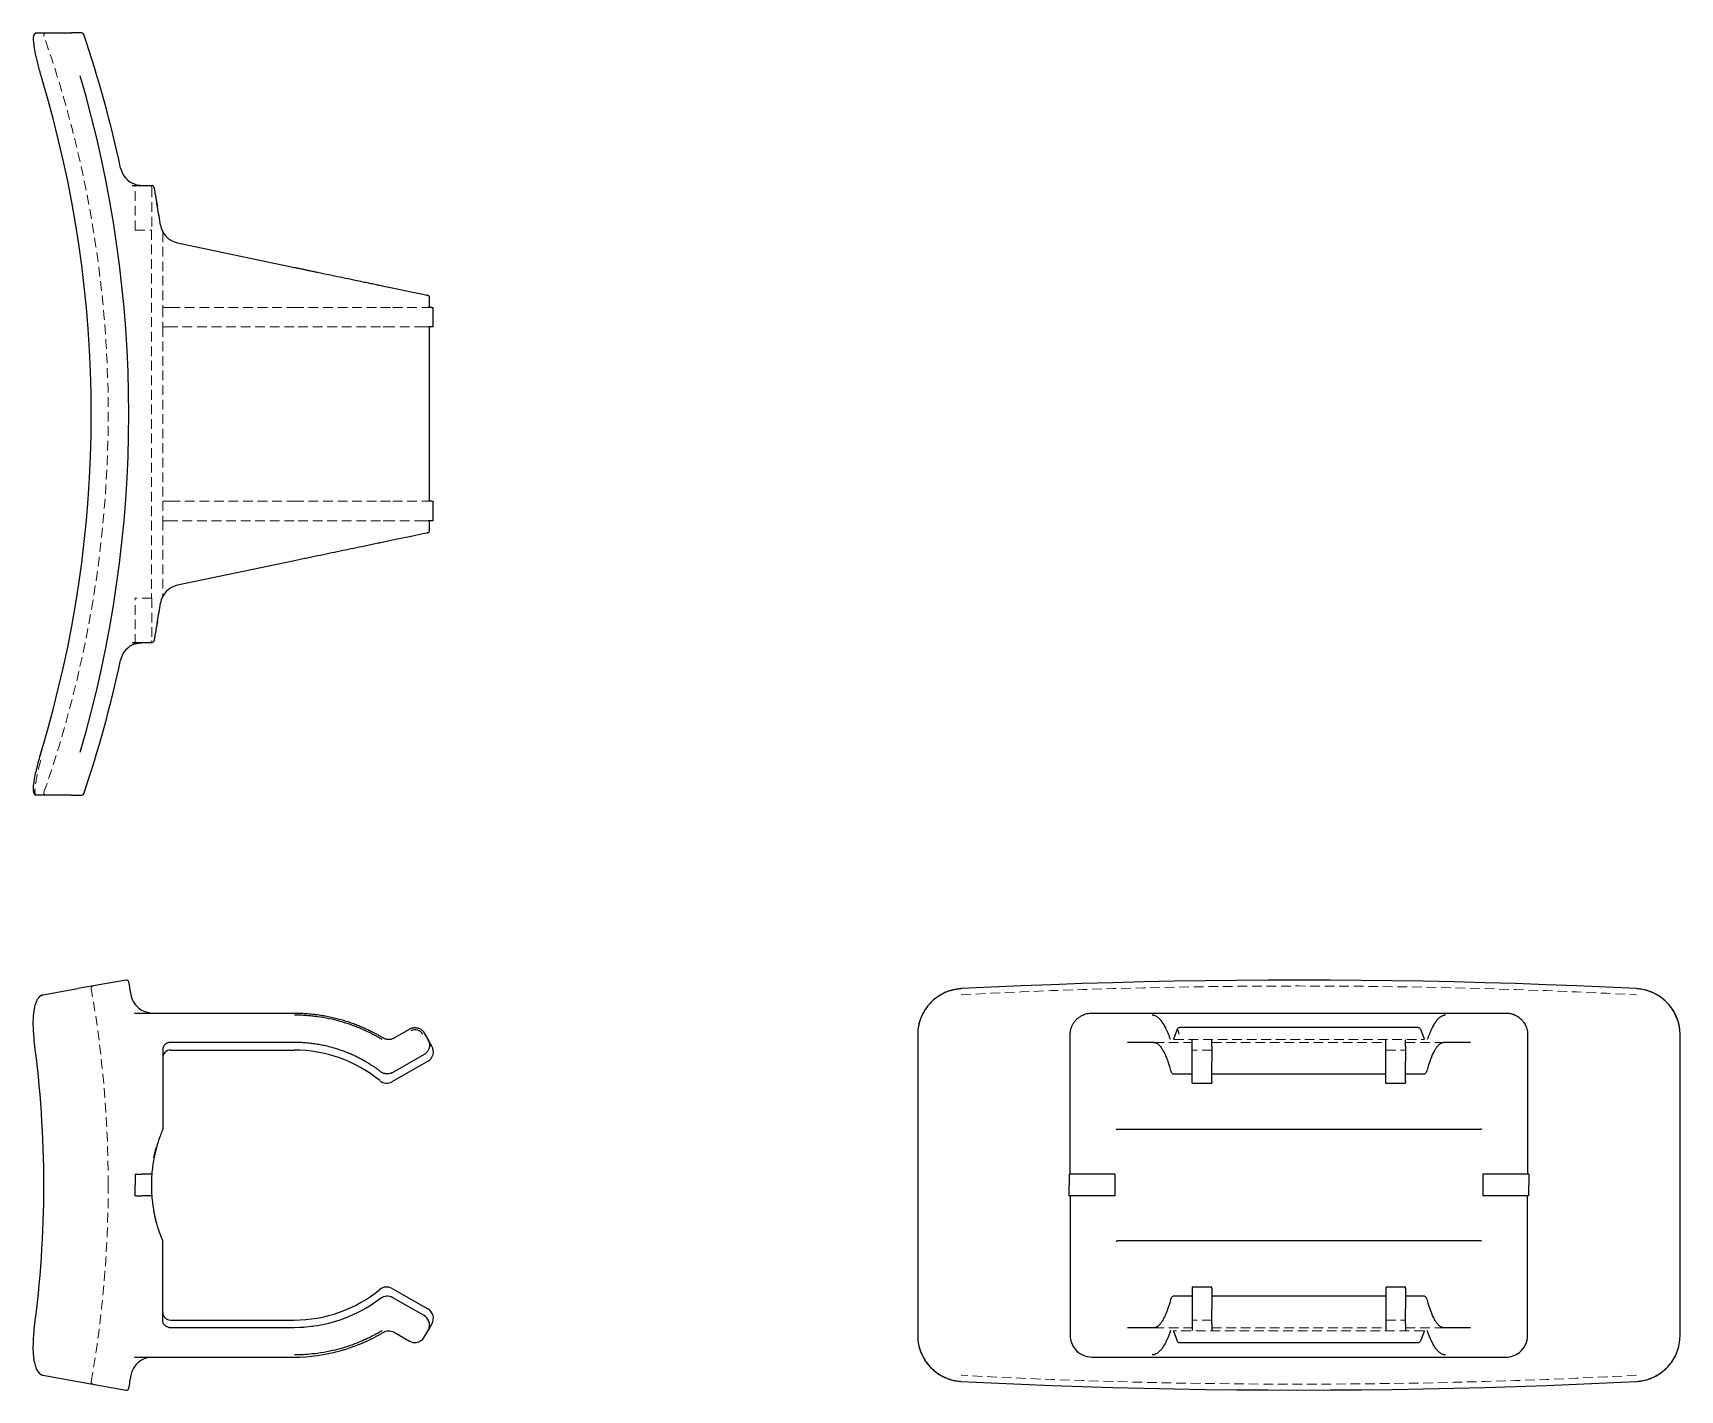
# Model space of a CAD drawing. Header units: millimetres. Extents: x 57 to 273, y 30 to 208.
import ezdxf

# ---------------------------------------------------------------- set-up
doc = ezdxf.new("R2010")
doc.units = ezdxf.units.MM
doc.linetypes.add('HIDDEN', pattern=[1.905, 1.27, -0.635])

msp = doc.modelspace()

# ---------------------------------------------------------------- linework, layer by layer
at = {"color": 7, "linetype": 'Continuous', "lineweight": 25}
for p, q in [((57.61, 207.93), (62.22, 207.93)), ((63.57, 207.93), (62.22, 207.93)), ((70.18, 187.96), (72.74, 187.96)), ((76.12, 180.42), (91.44, 177.21)), ((102.94, 174.81), (104.67, 174.45)), ((104.67, 174.45), (106.7, 174.02)), ((106.7, 174.02), (108.25, 173.7)), ((108.25, 173.7), (108.75, 173.59)), ((109.13, 171.98), (109.13, 173.29)), ((109.43, 171.98), (108.94, 171.98)), ((109.43, 171.98), (109.62, 171.98)), ((109.62, 169.41), (109.62, 171.98)), ((109.43, 169.41), (108.94, 169.41)), ((109.13, 146.59), (109.13, 169.41)), ((109.62, 169.41), (109.43, 169.41)), ((109.43, 146.59), (108.94, 146.59)), ((109.43, 146.59), (109.62, 146.59)), ((109.62, 144.02), (109.62, 146.59)), ((108.75, 142.41), (108.25, 142.3)), ((109.43, 144.02), (108.94, 144.02)), ((109.13, 142.71), (109.13, 144.02)), ((109.62, 144.02), (109.43, 144.02)), ((104.67, 141.55), (102.94, 141.19)), ((106.7, 141.98), (104.67, 141.55)), ((108.25, 142.3), (106.7, 141.98)), ((91.44, 138.79), (76.12, 135.58)), ((73.44, 130.59), (73.46, 130.7)), ((72.74, 128.04), (70.18, 128.04)), ((58.27, 113.86), (58.09, 113.24)), ((62.22, 108.07), (57.61, 108.07)), ((62.22, 108.07), (63.57, 108.07)), ((58.49, 81.92), (63.04, 82.73)), ((69.4, 83.85), (63.04, 82.73)), ((70.46, 79.54), (73.21, 79.54)), ((73.21, 79.54), (73.6, 79.54)), ((73.6, 79.54), (76.06, 79.54)), ((76.06, 79.54), (91.38, 79.54)), ((173.21, 77.99), (173.1, 77.36)), ((195.9, 79.54), (198.28, 79.54)), ((198.28, 79.54), (200.86, 79.54)), ((200.86, 79.54), (204.07, 79.54)), ((204.07, 79.54), (241.93, 79.54)), ((241.93, 79.54), (245.14, 79.54)), ((245.14, 79.54), (247.72, 79.54)), ((247.72, 79.54), (250.1, 79.54)), ((57.33, 75.94), (57.33, 75.94)), ((76.06, 75.69), (75.18, 75.69)), ((91.38, 75.69), (76.06, 75.69)), ((104.47, 76.28), (106.5, 77.44)), ((108.44, 76.91), (108.94, 76.04)), ((109.43, 75.18), (108.94, 76.04)), ((173.07, 76.79), (173.07, 37.21)), ((193.04, 60.51), (193.04, 76.69)), ((200.86, 75.69), (200.53, 75.69)), ((204.07, 75.69), (200.86, 75.69)), ((206.99, 77.29), (206.56, 76.13)), ((238.62, 77.63), (207.37, 77.63)), ((209.02, 75.18), (209.02, 76.04)), ((211.59, 75.18), (211.59, 76.04)), ((234.41, 75.18), (234.41, 76.04)), ((236.98, 75.18), (236.98, 76.04)), ((239.44, 76.13), (239.01, 77.29)), ((245.14, 75.69), (241.93, 75.69)), ((245.47, 75.69), (245.14, 75.69)), ((252.96, 76.69), (252.96, 60.51)), ((272.93, 37.21), (272.93, 76.79)), ((74.18, 74.69), (74.18, 64.3)), ((75.18, 74.69), (91.38, 74.69)), ((108.41, 74.1), (104.3, 71.75)), ((209.02, 73.23), (209.02, 75.18)), ((211.59, 75.18), (211.59, 73.23)), ((234.41, 73.23), (234.41, 75.18)), ((236.98, 75.18), (236.98, 73.23)), ((104.21, 70.55), (108.9, 73.23)), ((206.62, 71.56), (209.02, 71.56)), ((209.02, 70.55), (209.02, 73.23)), ((211.59, 70.55), (211.59, 73.23)), ((211.59, 71.56), (234.41, 71.56)), ((234.41, 70.55), (234.41, 73.23)), ((236.98, 70.55), (236.98, 73.23)), ((236.98, 71.56), (239.38, 71.56)), ((239.8, 72), (239.81, 72.04)), ((209.02, 70.36), (209.02, 70.55)), ((209.02, 70.36), (211.59, 70.36)), ((211.59, 70.55), (211.59, 70.36)), ((234.41, 70.36), (234.41, 70.55)), ((234.41, 70.36), (236.98, 70.36)), ((236.98, 70.55), (236.98, 70.36)), ((246.77, 64.29), (199.23, 64.29)), ((193.04, 58.43), (193.04, 60.51)), ((252.96, 60.51), (252.96, 58.43)), ((72.46, 58.43), (71.43, 58.43)), ((198.89, 58.43), (193.33, 58.43)), ((198.89, 58.43), (198.89, 55.57)), ((252.67, 58.43), (247.11, 58.43)), ((247.11, 58.43), (247.11, 55.57)), ((72.46, 55.57), (71.43, 55.57)), ((193.04, 55.57), (193.04, 53.49)), ((198.89, 55.57), (193.33, 55.57)), ((252.67, 55.57), (247.11, 55.57)), ((252.96, 53.49), (252.96, 55.57)), ((193.04, 53.49), (193.04, 37.31)), ((252.96, 37.31), (252.96, 53.49)), ((74.18, 39.31), (74.18, 49.7)), ((246.77, 49.71), (199.23, 49.71)), ((104.21, 43.45), (108.9, 40.77)), ((211.59, 43.64), (209.02, 43.64)), ((209.02, 43.64), (209.02, 43.45)), ((209.02, 43.45), (209.02, 40.77)), ((211.59, 43.45), (211.59, 43.64)), ((211.59, 43.45), (211.59, 40.77)), ((236.98, 43.64), (234.41, 43.64)), ((234.41, 43.64), (234.41, 43.45)), ((234.41, 43.45), (234.41, 40.77)), ((236.98, 43.45), (236.98, 43.64)), ((236.98, 43.45), (236.98, 40.77)), ((108.41, 39.9), (104.3, 42.25)), ((209.02, 42.44), (206.62, 42.44)), ((234.41, 42.44), (211.59, 42.44)), ((239.38, 42.44), (236.98, 42.44)), ((239.81, 41.96), (239.8, 42)), ((75.18, 39.31), (91.38, 39.31)), ((209.02, 40.77), (209.02, 38.82)), ((211.59, 38.82), (211.59, 40.77)), ((234.41, 40.77), (234.41, 38.82)), ((236.98, 38.82), (236.98, 40.77)), ((57.33, 38.06), (57.33, 38.06)), ((76.06, 38.31), (75.18, 38.31)), ((91.38, 38.31), (76.06, 38.31)), ((104.47, 37.72), (106.5, 36.56)), ((108.44, 37.09), (108.94, 37.96)), ((109.43, 38.82), (108.94, 37.96)), ((200.86, 38.31), (200.53, 38.31)), ((204.07, 38.31), (200.86, 38.31)), ((204.24, 38.36), (204.07, 38.31)), ((206.56, 37.87), (206.99, 36.71)), ((209.02, 38.82), (209.02, 37.96)), ((211.59, 38.82), (211.59, 37.96)), ((234.41, 38.82), (234.41, 37.96)), ((236.98, 38.82), (236.98, 37.96)), ((239.01, 36.71), (239.44, 37.87)), ((241.93, 38.31), (241.77, 38.35)), ((245.14, 38.31), (241.93, 38.31)), ((245.47, 38.31), (245.14, 38.31)), ((207.38, 36.37), (238.63, 36.37)), ((70.46, 34.46), (73.21, 34.46)), ((73.21, 34.46), (73.6, 34.46)), ((73.6, 34.46), (76.06, 34.46)), ((76.06, 34.46), (91.38, 34.46)), ((195.9, 34.46), (198.28, 34.46)), ((198.28, 34.46), (200.86, 34.46)), ((200.86, 34.46), (204.07, 34.46)), ((204.07, 34.46), (241.93, 34.46)), ((241.93, 34.46), (245.14, 34.46)), ((245.14, 34.46), (247.72, 34.46)), ((247.72, 34.46), (250.1, 34.46)), ((58.49, 32.08), (63.04, 31.27)), ((63.04, 31.27), (69.4, 30.15))]:
    msp.add_line(p, q, dxfattribs=at)
at = {"color": 7, "linetype": 'HIDDEN', "lineweight": 18}
for p, q in [((70.56, 182.11), (70.56, 188.1)), ((72.75, 187.67), (72.75, 182.11)), ((73.51, 185.01), (73.46, 185.3)), ((70.56, 182.11), (72.75, 182.11)), ((72.7, 182.11), (72.7, 133.89)), ((74.18, 181.81), (74.18, 171.98)), ((75.18, 171.98), (74.18, 171.98)), ((74.18, 171.98), (74.18, 169.41)), ((75.18, 171.98), (91.38, 171.98)), ((91.38, 171.98), (102.72, 171.98)), ((102.72, 171.98), (104.3, 171.98)), ((104.3, 171.98), (108.41, 171.98)), ((108.41, 171.98), (108.94, 171.98)), ((74.18, 169.41), (74.18, 146.59)), ((74.18, 169.41), (75.18, 169.41)), ((91.38, 169.41), (75.18, 169.41)), ((102.72, 169.41), (91.38, 169.41)), ((104.3, 169.41), (102.72, 169.41)), ((108.41, 169.41), (104.3, 169.41)), ((108.94, 169.41), (108.41, 169.41)), ((75.18, 146.59), (74.18, 146.59)), ((74.18, 146.59), (74.18, 144.02)), ((75.18, 146.59), (91.38, 146.59)), ((91.38, 146.59), (102.72, 146.59)), ((102.72, 146.59), (104.3, 146.59)), ((104.3, 146.59), (108.41, 146.59)), ((108.41, 146.59), (108.94, 146.59)), ((74.18, 144.02), (74.18, 134.19)), ((74.18, 144.02), (75.18, 144.02)), ((91.38, 144.02), (75.18, 144.02)), ((102.72, 144.02), (91.38, 144.02)), ((104.3, 144.02), (102.72, 144.02)), ((108.41, 144.02), (104.3, 144.02)), ((108.94, 144.02), (108.41, 144.02)), ((70.56, 127.9), (70.56, 133.89)), ((72.75, 133.89), (70.56, 133.89)), ((72.75, 133.89), (72.75, 128.33)), ((73.46, 130.7), (73.51, 130.99)), ((178.78, 82.73), (178.72, 82.72)), ((58.49, 81.92), (58.19, 81.76)), ((204.07, 75.69), (209.02, 75.69)), ((206.56, 76.13), (206.57, 76.1)), ((206.57, 76.08), (206.65, 76.09)), ((206.65, 76.09), (239.35, 76.09)), ((211.59, 75.69), (234.41, 75.69)), ((236.98, 75.69), (241.93, 75.69)), ((239.35, 76.09), (239.43, 76.08)), ((239.43, 76.1), (239.44, 76.13)), ((211.59, 74.69), (209.02, 74.69)), ((234.41, 74.69), (236.98, 74.69)), ((70.56, 56.38), (70.56, 55.57)), ((211.59, 39.31), (209.02, 39.31)), ((234.41, 39.31), (236.98, 39.31)), ((109.11, 38.46), (109.11, 38.42)), ((204.07, 38.31), (209.02, 38.31)), ((206.57, 37.9), (206.56, 37.87)), ((206.65, 37.91), (206.57, 37.92)), ((239.35, 37.91), (206.65, 37.91)), ((211.59, 38.31), (234.41, 38.31)), ((236.98, 38.31), (241.93, 38.31)), ((239.43, 37.92), (239.35, 37.91)), ((239.44, 37.87), (239.43, 37.9)), ((57.19, 36.06), (57.18, 35.61)), ((58.19, 32.24), (58.49, 32.08)), ((178.72, 31.28), (178.78, 31.27)), ((267.22, 31.27), (267.28, 31.28))]:
    msp.add_line(p, q, dxfattribs=at)
at = {"color": 7, "linetype": 'Continuous', "lineweight": 25, "flags": 128}
for points in [[(267.22, 82.73), (263.3, 82.92), (259.35, 83.1), (255.38, 83.25), (251.38, 83.39), (247.36, 83.51), (243.33, 83.62), (239.28, 83.7), (235.22, 83.76), (231.15, 83.81), (227.08, 83.84), (223, 83.85), (218.92, 83.84), (214.85, 83.81), (210.78, 83.76), (206.72, 83.7), (202.67, 83.62), (198.64, 83.51), (194.62, 83.39), (190.62, 83.25), (186.65, 83.1), (182.7, 82.92), (178.78, 82.73)], [(178.78, 31.27), (182.7, 31.08), (186.65, 30.9), (190.62, 30.75), (194.62, 30.61), (198.64, 30.49), (202.67, 30.38), (206.72, 30.3), (210.78, 30.24), (214.85, 30.19), (218.92, 30.16), (223, 30.15), (227.08, 30.16), (231.15, 30.19), (235.22, 30.24), (239.28, 30.3), (243.33, 30.38), (247.36, 30.49), (251.38, 30.61), (255.38, 30.75), (259.35, 30.9), (263.3, 31.08), (267.22, 31.27)]]:
    msp.add_lwpolyline(points, dxfattribs=at)
at = {"color": 7, "linetype": 'HIDDEN', "lineweight": 18, "flags": 128}
for points in [[(178.78, 81.92), (182.69, 82.12), (186.64, 82.3), (190.61, 82.47), (194.61, 82.61), (198.62, 82.73), (202.66, 82.84), (206.71, 82.93), (210.77, 82.99), (214.84, 83.04), (218.92, 83.07), (223, 83.08), (227.08, 83.07), (231.16, 83.04), (235.23, 82.99), (239.29, 82.93), (243.34, 82.84), (247.38, 82.73), (251.39, 82.61), (255.39, 82.47), (259.36, 82.3), (263.31, 82.12), (267.22, 81.92)], [(91.38, 75.69), (92.9, 75.63), (93.85, 75.52)], [(103.15, 42.37), (103.29, 42.41), (103.34, 42.42)], [(91.38, 38.31), (92.9, 38.37), (93.85, 38.48)], [(267.22, 32.08), (263.31, 31.88), (259.36, 31.7), (255.39, 31.53), (251.39, 31.39), (247.38, 31.27), (243.34, 31.16), (239.29, 31.07), (235.23, 31.01), (231.16, 30.96), (227.08, 30.93), (223, 30.92), (218.92, 30.93), (214.84, 30.96), (210.77, 31.01), (206.71, 31.07), (202.66, 31.16), (198.62, 31.27), (194.61, 31.39), (190.61, 31.53), (186.64, 31.7), (182.69, 31.88), (178.78, 32.08)]]:
    msp.add_lwpolyline(points, dxfattribs=at)
at = {"color": 7, "linetype": 'HIDDEN', "lineweight": 18}
for centre, radius, start, end in [((58.89, 207.64), 0.285, 90, 199.3014), ((-82.86, 158), 149.9, 340.6986, 19.3014), ((73.89, 181.81), 0.285, 0, 26.4889), ((73.89, 134.19), 0.285, 333.5111, 0), ((58.89, 108.36), 0.285, 160.6986, 270), ((65.1, 82.8), 0.285, 100, 189.8912), ((-82.86, 57), 149.9, 0, 9.8912), ((-82.86, 57), 149.9, 350.1088, 0), ((65.1, 31.2), 0.285, 170.1088, 260)]:
    msp.add_arc(centre, radius, start, end, dxfattribs=at)
at = {"color": 7, "linetype": 'Continuous', "lineweight": 25}
for centre, radius, start, end in [((63.57, 207.64), 0.285, 18.7284, 90), ((-82.86, 158), 154.9, 12.0045, 18.7284), ((-87.28, 158), 152.1, 343.13, 16.87), ((-87.44, 158), 157.17, 343.6271, 16.3729), ((71.44, 190.81), 2.85, 192.0045, 251.9193), ((-82.86, 158), 158.69, 8.9788, 9.8523), ((76.7, 183.21), 2.85, 188.9788, 258.1878), ((76.7, 132.79), 2.85, 101.8122, 171.0212), ((-82.86, 158), 158.69, 350.1477, 351.0212), ((71.44, 125.19), 2.85, 108.0592, 167.9955), ((-82.86, 158), 154.9, 341.2716, 347.9955), ((63.57, 108.36), 0.285, 270, 341.2716), ((69.45, 83.57), 0.285, 9.8943, 100), ((-82.86, 57), 154.9, 9.2629, 9.8943), ((72.83, 82.39), 2.85, 189.2629, 270), ((-82.86, 57), 141.46, 352.3071, 7.6929), ((107.26, 76.2), 1.14, 29.7612, 119.7612), ((75.18, 73.69), 0.999, 90, 180), ((91.38, 57), 17.69, 50.662, 90), ((108.2, 74.47), 1.43, 299.7612, 29.7612), ((103.5, 71.78), 1.43, 230.662, 299.7612), ((91.38, 57), 18.69, 169.3435, 175.622), ((91.38, 57), 18.69, 175.622, 184.378), ((91.38, 57), 18.69, 184.378, 190.6565), ((91.38, 57), 17.69, 270, 309.338), ((103.5, 42.22), 1.43, 60.2388, 129.338), ((75.18, 40.31), 0.999, 180, 270), ((108.2, 39.53), 1.43, 330.2388, 60.2388), ((72.83, 31.61), 2.85, 90, 170.7371), ((69.45, 30.43), 0.285, 260, 350.1057), ((-82.86, 57), 154.9, 350.1057, 350.7371)]:
    msp.add_arc(centre, radius, start, end, dxfattribs=at)
for centre, major_axis, start_param, end_param in [((207.09, 76.2), (0, 1.14), 5.23182, 6.802616), ((242.21, 57), (0, 18.97), 0.409827, 0.652161), ((242.21, 57), (0, 18.97), 2.489432, 2.732213)]:
    msp.add_ellipse(centre, major_axis=major_axis, ratio=0.209133, start_param=start_param, end_param=end_param, dxfattribs=at)
for points, knots in [([(57.55, 207.92), (57.5, 207.91), (57.4, 207.88), (57.3, 207.74), (57.22, 207.46), (57.21, 206.97), (57.29, 206.2), (57.44, 205.34), (57.63, 204.5), (57.81, 203.77), (58.02, 202.98), (58.18, 202.42), (58.27, 202.14)], [0, 0, 0, 0, 0.056311, 0.132817, 0.229291, 0.34532, 0.480615, 0.63477, 0.719, 0.807966, 0.901645, 1, 1, 1, 1]), ([(57.61, 207.93), (57.59, 207.93), (57.55, 207.92), (57.5, 207.91), (57.48, 207.9), (57.48, 207.9)], [0, 0, 0, 0, 0.494389, 0.988779, 1, 1, 1, 1]), ([(73.02, 187.73), (73.02, 187.72), (73.02, 187.72), (73.02, 187.71), (73.02, 187.7), (73.03, 187.67), (73.04, 187.61), (73.06, 187.5), (73.1, 187.3), (73.16, 186.98), (73.23, 186.59), (73.3, 186.21), (73.36, 185.9), (73.4, 185.65), (73.44, 185.4), (73.47, 185.24), (73.49, 185.15)], [0, 0, 0, 0, 0.030967, 0.062041, 0.09331, 0.124858, 0.187, 0.249725, 0.374622, 0.499449, 0.623553, 0.74919, 0.811865, 0.874624, 0.937518, 1, 1, 1, 1]), ([(73.46, 185.3), (73.45, 185.33), (73.43, 185.45), (73.41, 185.56), (73.4, 185.64)], [0, 0, 0, 0, 0.305395, 1, 1, 1, 1]), ([(91.44, 177.21), (91.59, 177.18), (91.87, 177.12), (92.3, 177.03), (92.74, 176.94), (93.17, 176.85), (93.59, 176.76), (94.02, 176.67), (94.81, 176.51), (95.94, 176.27), (97.41, 175.97), (98.85, 175.66), (100.02, 175.42), (100.94, 175.23), (101.62, 175.09), (102.29, 174.95), (102.72, 174.86), (102.94, 174.81)], [0, 0, 0, 0, 0.035813, 0.071594, 0.107357, 0.143113, 0.178877, 0.214661, 0.250478, 0.375604, 0.500723, 0.625687, 0.750603, 0.81303, 0.875358, 0.937658, 1, 1, 1, 1]), ([(109.12, 173.28), (109.12, 173.32), (109.11, 173.38), (109.03, 173.47), (108.91, 173.55), (108.8, 173.58), (108.75, 173.59)], [0, 0, 0, 0, 0.2643086, 0.5206353, 0.7661747, 1, 1, 1, 1]), ([(108.75, 173.59), (108.81, 173.58), (108.9, 173.56), (108.9, 173.56), (108.88, 173.57), (108.82, 173.58), (108.8, 173.58)], [0, 0, 0, 0, 0.433038, 0.650131, 0.867352, 1, 1, 1, 1]), ([(108.75, 142.41), (108.8, 142.42), (108.91, 142.45), (109.03, 142.53), (109.11, 142.62), (109.12, 142.68), (109.12, 142.72)], [0, 0, 0, 0, 0.2338281, 0.4793673, 0.7356922, 1, 1, 1, 1]), ([(108.8, 142.42), (108.82, 142.42), (108.88, 142.43), (108.9, 142.44), (108.9, 142.44), (108.81, 142.42), (108.75, 142.41)], [0, 0, 0, 0, 0.132648, 0.349869, 0.566962, 1, 1, 1, 1]), ([(102.94, 141.19), (102.81, 141.16), (102.57, 141.11), (102.19, 141.03), (101.81, 140.95), (101.43, 140.87), (101.04, 140.79), (100.65, 140.71), (99.92, 140.56), (98.85, 140.34), (97.41, 140.03), (95.94, 139.73), (94.7, 139.47), (93.7, 139.26), (92.95, 139.1), (92.2, 138.94), (91.69, 138.84), (91.44, 138.79)], [0, 0, 0, 0, 0.035619, 0.071219, 0.106814, 0.142417, 0.178042, 0.2137, 0.249405, 0.374257, 0.499284, 0.62434, 0.74953, 0.812161, 0.874737, 0.937327, 1, 1, 1, 1]), ([(73.49, 130.85), (73.48, 130.81), (73.46, 130.72), (73.44, 130.6), (73.42, 130.47), (73.39, 130.31), (73.36, 130.11), (73.3, 129.79), (73.23, 129.42), (73.16, 129.02), (73.1, 128.7), (73.06, 128.5), (73.04, 128.38), (73.03, 128.32), (73.02, 128.28), (73.02, 128.28), (73.02, 128.27)], [0, 0, 0, 0, 0.031103, 0.062291, 0.09364, 0.125227, 0.187676, 0.25046, 0.375489, 0.500218, 0.624464, 0.749731, 0.81238, 0.874927, 0.937748, 1, 1, 1, 1]), ([(73.02, 128.27), (73.01, 128.21), (72.97, 128.15), (72.87, 128.07), (72.8, 128.04), (72.74, 128.04)], [0, 0, 0, 0, 0.5, 0.5, 1, 1, 1, 1]), ([(58.27, 113.86), (58.17, 113.51), (57.96, 112.82), (57.7, 111.81), (57.48, 110.89), (57.35, 110.28), (57.32, 110.03), (57.31, 110)], [0, 0, 0, 0, 0.242998, 0.48602, 0.728893, 0.97181, 1, 1, 1, 1]), ([(57.3, 109.92), (57.28, 109.8), (57.22, 109.43), (57.19, 109), (57.21, 108.61), (57.27, 108.34), (57.37, 108.14), (57.49, 108.1), (57.55, 108.08)], [0, 0, 0, 0, 0.114525, 0.356243, 0.496971, 0.651242, 0.819021, 1, 1, 1, 1]), ([(57.61, 108.07), (57.59, 108.07), (57.54, 108.08), (57.48, 108.1), (57.44, 108.13), (57.42, 108.14), (57.42, 108.14)], [0, 0, 0, 0, 0.327381, 0.654761, 0.982142, 1, 1, 1, 1]), ([(178.72, 82.72), (178.37, 82.68), (177.66, 82.61), (176.71, 82.27), (175.91, 81.84), (175.3, 81.4), (174.84, 80.98), (174.5, 80.61), (174.25, 80.3), (173.87, 79.75), (173.46, 78.95), (173.13, 77.87), (173.09, 77.14), (173.07, 76.79)], [0, 0, 0, 0, 0.1186879, 0.2442681, 0.3362902, 0.4206617, 0.4968948, 0.5410942, 0.5861976, 0.630605, 0.7595395, 0.8825716, 1, 1, 1, 1]), ([(178.74, 82.72), (178.32, 82.67), (177.54, 82.57), (176.53, 82.18), (175.77, 81.74), (175.18, 81.28), (174.6, 80.74), (174.12, 80.13), (173.73, 79.48), (173.45, 78.86), (173.27, 78.35), (173.22, 78.05), (173.21, 77.99)], [0, 0, 0, 0, 0.166557, 0.305995, 0.418282, 0.503487, 0.593644, 0.719714, 0.79634, 0.882064, 0.976946, 1, 1, 1, 1]), ([(178.78, 82.73), (178.77, 82.73), (178.75, 82.74), (178.74, 82.72), (178.74, 82.71)], [0, 0, 0, 0, 0.8296705, 1, 1, 1, 1]), ([(272.93, 76.79), (272.93, 78.09), (271.82, 81.15), (268.9, 82.64), (267.22, 82.73)], [0, 0, 0, 0, 0.2624935, 0.6124849, 0.6124849, 0.6124849, 0.6124849]), ([(272.44, 79.02), (272.36, 79.21), (272.19, 79.63), (271.82, 80.2), (271.35, 80.79), (270.72, 81.38), (269.83, 82), (268.89, 82.41), (268, 82.65), (267.51, 82.69), (267.26, 82.72)], [0, 0, 0, 0, 0.090846, 0.200775, 0.296549, 0.42372, 0.583277, 0.775332, 0.88363, 1, 1, 1, 1]), ([(58.44, 81.91), (58.34, 81.87), (58.16, 81.81), (57.91, 81.57), (57.71, 81.27), (57.58, 80.97), (57.5, 80.74), (57.43, 80.5), (57.35, 80.17), (57.27, 79.7), (57.21, 79.12), (57.17, 78.45), (57.18, 77.72), (57.22, 76.86), (57.29, 76.26), (57.33, 75.94)], [0, 0, 0, 0, 0.095891, 0.177213, 0.271908, 0.334318, 0.367638, 0.410259, 0.466219, 0.53919, 0.629091, 0.707602, 0.79562, 0.89311, 1, 1, 1, 1]), ([(91.38, 79.54), (91.54, 79.54), (91.84, 79.54), (92.3, 79.52), (92.74, 79.5), (93.18, 79.47), (93.61, 79.43), (94.04, 79.38), (94.46, 79.33), (94.87, 79.27), (95.27, 79.2), (95.67, 79.13), (96.05, 79.05), (96.43, 78.97), (96.8, 78.88), (97.17, 78.79), (97.52, 78.69), (97.87, 78.59), (98.21, 78.48), (98.55, 78.37), (98.87, 78.26), (99.19, 78.15), (99.49, 78.03), (99.8, 77.91), (100.09, 77.79), (100.37, 77.67), (100.65, 77.55), (100.92, 77.42), (101.19, 77.3), (101.44, 77.17), (101.69, 77.05), (101.93, 76.92), (102.16, 76.8), (102.39, 76.67), (102.61, 76.55), (102.82, 76.42), (102.96, 76.34), (103.03, 76.3)], [0, 0, 0, 0, 0.0377094, 0.0748812, 0.1115154, 0.1476119, 0.1831708, 0.2181921, 0.2526757, 0.2866218, 0.3200303, 0.3529012, 0.3852345, 0.4170303, 0.4482885, 0.4790092, 0.5091923, 0.5388379, 0.5679461, 0.5965167, 0.6245498, 0.6520455, 0.6790038, 0.7054246, 0.731308, 0.756654, 0.7814627, 0.805734, 0.829468, 0.8526647, 0.8753241, 0.8974463, 0.9190313, 0.9400791, 0.9605898, 0.9805634, 1, 1, 1, 1]), ([(102.94, 76.06), (102.81, 76.13), (102.57, 76.28), (102.19, 76.49), (101.81, 76.69), (101.43, 76.89), (101.04, 77.08), (100.65, 77.26), (99.92, 77.58), (98.85, 78), (97.41, 78.46), (95.94, 78.81), (94.7, 79.02), (93.7, 79.14), (92.95, 79.21), (92.2, 79.25), (91.69, 79.25), (91.44, 79.25)], [0, 0, 0, 0, 0.035619, 0.071219, 0.106814, 0.142417, 0.178042, 0.2137, 0.249405, 0.374257, 0.499284, 0.62434, 0.74953, 0.812161, 0.874737, 0.937327, 1, 1, 1, 1]), ([(193.04, 76.69), (193.04, 76.74), (193.05, 76.85), (193.06, 77.01), (193.08, 77.17), (193.12, 77.34), (193.16, 77.5), (193.21, 77.66), (193.28, 77.82), (193.35, 77.98), (193.44, 78.14), (193.53, 78.29), (193.64, 78.43), (193.75, 78.57), (193.87, 78.7), (193.99, 78.82), (194.13, 78.93), (194.29, 79.05), (194.48, 79.17), (194.7, 79.28), (194.96, 79.39), (195.24, 79.47), (195.56, 79.53), (195.78, 79.54), (195.9, 79.54)], [0, 0, 0, 0, 0.035801, 0.072009, 0.108626, 0.145656, 0.183104, 0.220971, 0.259262, 0.297979, 0.337126, 0.376705, 0.41672, 0.457172, 0.498066, 0.532343, 0.571993, 0.617017, 0.667414, 0.723186, 0.784331, 0.850848, 0.922739, 1, 1, 1, 1]), ([(206.19, 76.06), (206.16, 76.13), (206.11, 76.28), (206.03, 76.49), (205.95, 76.69), (205.87, 76.89), (205.79, 77.08), (205.71, 77.26), (205.56, 77.58), (205.34, 78), (205.03, 78.46), (204.73, 78.81), (204.47, 79.02), (204.26, 79.14), (204.1, 79.21), (203.94, 79.25), (203.84, 79.25), (203.79, 79.25)], [0, 0, 0, 0, 0.035619, 0.071219, 0.106814, 0.142417, 0.178042, 0.2137, 0.249405, 0.374257, 0.499284, 0.62434, 0.74953, 0.812161, 0.874737, 0.937327, 1, 1, 1, 1]), ([(242.21, 79.25), (242.18, 79.25), (242.12, 79.25), (242.03, 79.24), (241.94, 79.22), (241.85, 79.19), (241.76, 79.15), (241.67, 79.1), (241.51, 79.01), (241.27, 78.81), (240.97, 78.46), (240.66, 78), (240.42, 77.54), (240.23, 77.13), (240.09, 76.79), (239.95, 76.44), (239.86, 76.18), (239.81, 76.06)], [0, 0, 0, 0, 0.035813, 0.071594, 0.107357, 0.143113, 0.178877, 0.214661, 0.250478, 0.375604, 0.500723, 0.625687, 0.750603, 0.81303, 0.875358, 0.937658, 1, 1, 1, 1]), ([(250.1, 79.54), (250.16, 79.54), (250.28, 79.54), (250.45, 79.52), (250.61, 79.5), (250.77, 79.46), (250.91, 79.42), (251.05, 79.38), (251.18, 79.33), (251.3, 79.28), (251.42, 79.22), (251.52, 79.16), (251.62, 79.1), (251.71, 79.04), (251.8, 78.98), (251.87, 78.93), (251.94, 78.87), (252, 78.81), (252.06, 78.76), (252.1, 78.73), (252.2, 78.63), (252.35, 78.45), (252.54, 78.18), (252.7, 77.89), (252.82, 77.59), (252.9, 77.29), (252.95, 76.99), (252.95, 76.79), (252.96, 76.69)], [0, 0, 0, 0, 0.039629, 0.077862, 0.114697, 0.150136, 0.184178, 0.216823, 0.248071, 0.277922, 0.306377, 0.333435, 0.359096, 0.38336, 0.406228, 0.427699, 0.447774, 0.466453, 0.483736, 0.499623, 0.502101, 0.57849, 0.653095, 0.725934, 0.797023, 0.866384, 0.934035, 1, 1, 1, 1]), ([(272.9, 77.36), (272.87, 77.59), (272.8, 78.02), (272.65, 78.58), (272.5, 78.9), (272.44, 79.02)], [0, 0, 0, 0, 0.401154, 0.761, 1, 1, 1, 1]), ([(75.18, 75.69), (75.15, 75.69), (75.1, 75.69), (75.02, 75.68), (74.94, 75.66), (74.87, 75.64), (74.77, 75.6), (74.63, 75.53), (74.53, 75.46), (74.43, 75.35), (74.35, 75.26), (74.27, 75.12), (74.22, 75), (74.2, 74.9), (74.18, 74.79), (74.18, 74.72), (74.18, 74.69)], [0, 0, 0, 0, 0.045085, 0.092529, 0.142392, 0.194725, 0.249574, 0.353465, 0.506036, 0.522104, 0.668901, 0.769466, 0.839607, 0.900316, 0.953048, 1, 1, 1, 1]), ([(102.72, 71.85), (102.61, 71.94), (102.38, 72.11), (102.02, 72.37), (101.64, 72.62), (101.23, 72.88), (100.8, 73.14), (100.35, 73.4), (99.87, 73.65), (99.37, 73.9), (98.84, 74.14), (98.29, 74.37), (97.71, 74.59), (97.11, 74.79), (96.48, 74.98), (95.82, 75.16), (95.14, 75.31), (94.43, 75.44), (93.7, 75.55), (92.95, 75.63), (92.17, 75.68), (91.65, 75.68), (91.38, 75.69)], [0, 0, 0, 0, 0.034457, 0.070548, 0.108274, 0.147635, 0.188631, 0.231264, 0.275533, 0.321438, 0.36898, 0.418158, 0.468974, 0.521427, 0.575517, 0.631244, 0.688609, 0.747612, 0.808252, 0.87053, 0.934446, 1, 1, 1, 1]), ([(103.03, 76.3), (103.06, 76.28), (103.13, 76.24), (103.25, 76.19), (103.4, 76.14), (103.56, 76.1), (103.76, 76.09), (103.97, 76.1), (104.17, 76.15), (104.34, 76.21), (104.43, 76.26), (104.47, 76.28)], [0, 0, 0, 0, 0.074726, 0.162086, 0.262084, 0.374718, 0.499987, 0.657385, 0.793193, 0.9074, 1, 1, 1, 1]), ([(106.5, 77.44), (106.53, 77.46), (106.61, 77.5), (106.72, 77.55), (106.84, 77.58), (106.96, 77.61), (107.09, 77.63), (107.21, 77.63), (107.34, 77.63), (107.46, 77.61), (107.61, 77.57), (107.79, 77.51), (107.98, 77.41), (108.16, 77.27), (108.32, 77.11), (108.4, 76.98), (108.44, 76.91)], [0, 0, 0, 0, 0.055571, 0.111171, 0.166802, 0.222464, 0.278158, 0.333884, 0.389644, 0.445437, 0.501266, 0.598681, 0.697227, 0.796939, 0.897852, 1, 1, 1, 1]), ([(108.94, 76.04), (108.96, 76.01), (108.99, 75.94), (109.04, 75.84), (109.07, 75.73), (109.1, 75.62), (109.12, 75.51), (109.13, 75.4), (109.13, 75.29), (109.12, 75.18), (109.1, 75.07), (109.07, 74.93), (109.01, 74.76), (108.91, 74.57), (108.78, 74.39), (108.61, 74.23), (108.48, 74.14), (108.41, 74.1)], [0, 0, 0, 0, 0.050769, 0.101326, 0.151678, 0.201832, 0.251798, 0.301583, 0.351195, 0.400642, 0.449932, 0.499074, 0.590723, 0.686598, 0.786745, 0.891201, 1, 1, 1, 1]), ([(204.01, 75.69), (204.06, 75.69), (204.14, 75.69), (204.25, 75.66), (204.34, 75.62), (204.41, 75.58), (204.5, 75.52), (204.63, 75.41), (204.78, 75.25), (204.93, 75.06), (205.07, 74.86), (205.2, 74.64), (205.35, 74.36), (205.48, 74.07), (205.6, 73.81), (205.66, 73.64), (205.7, 73.54), (205.71, 73.52)], [0, 0, 0, 0, 0.0854888, 0.1538433, 0.2050638, 0.239142, 0.2989417, 0.3833661, 0.4738751, 0.5634185, 0.6346874, 0.7029537, 0.796568, 0.8845157, 0.931109, 0.9910184, 1, 1, 1, 1]), ([(207.37, 77.63), (207.33, 77.62), (207.26, 77.61), (207.15, 77.54), (207.05, 77.44), (207.01, 77.34), (206.99, 77.29)], [0, 0, 0, 0, 0.255767, 0.510035, 0.758953, 1, 1, 1, 1]), ([(239.01, 77.29), (238.99, 77.34), (238.95, 77.44), (238.85, 77.54), (238.74, 77.61), (238.67, 77.62), (238.63, 77.63)], [0, 0, 0, 0, 0.241045, 0.489964, 0.744232, 1, 1, 1, 1]), ([(240.61, 74.27), (240.62, 74.28), (240.67, 74.41), (240.78, 74.61), (240.92, 74.84), (241.03, 75.01), (241.13, 75.15), (241.24, 75.28), (241.34, 75.38), (241.42, 75.45), (241.48, 75.5), (241.55, 75.56), (241.66, 75.62), (241.81, 75.69), (241.93, 75.69), (241.99, 75.69)], [0, 0, 0, 0, 0.008431, 0.118398, 0.226898, 0.29421, 0.355976, 0.437116, 0.523616, 0.569562, 0.605909, 0.656301, 0.738805, 0.853379, 1, 1, 1, 1]), ([(205.71, 73.52), (205.75, 73.41), (205.85, 73.15), (206.02, 72.65), (206.14, 72.23), (206.2, 72)], [0, 0, 0, 0, 0.242039, 0.585447, 1, 1, 1, 1]), ([(104.3, 71.75), (104.27, 71.73), (104.19, 71.69), (104.06, 71.64), (103.9, 71.59), (103.71, 71.56), (103.49, 71.56), (103.26, 71.59), (103.05, 71.66), (102.87, 71.75), (102.77, 71.82), (102.72, 71.85)], [0, 0, 0, 0, 0.065876, 0.148852, 0.248921, 0.366076, 0.500305, 0.649903, 0.783055, 0.899754, 1, 1, 1, 1]), ([(206.2, 72), (206.22, 71.93), (206.26, 71.81), (206.36, 71.67), (206.47, 71.58), (206.57, 71.57), (206.62, 71.56)], [0, 0, 0, 0, 0.286561, 0.550919, 0.789676, 1, 1, 1, 1]), ([(239.38, 71.56), (239.43, 71.57), (239.53, 71.58), (239.64, 71.67), (239.74, 71.81), (239.78, 71.93), (239.8, 72)], [0, 0, 0, 0, 0.210322, 0.449077, 0.713436, 1, 1, 1, 1]), ([(73.87, 63.51), (73.84, 63.44), (73.79, 63.31), (73.72, 63.09), (73.64, 62.87), (73.57, 62.65), (73.5, 62.42), (73.43, 62.19), (73.36, 61.96), (73.3, 61.72), (73.24, 61.47), (73.18, 61.23), (73.12, 60.97), (73.07, 60.72), (73.03, 60.54), (73.02, 60.46)], [0, 0, 0, 0, 0.09125, 0.179932, 0.266085, 0.349751, 0.430975, 0.509809, 0.586305, 0.660525, 0.732534, 0.802404, 0.870212, 0.936047, 1, 1, 1, 1]), ([(74.18, 64.29), (74.15, 64.23), (74.11, 64.13), (74.05, 63.98), (73.99, 63.84), (73.94, 63.71), (73.9, 63.6), (73.88, 63.54), (73.87, 63.51)], [0, 0, 0, 0, 0.181994, 0.348971, 0.501481, 0.676863, 0.842388, 1, 1, 1, 1]), ([(74.15, 64.35), (74.15, 64.34), (74.16, 64.34), (74.17, 64.33), (74.17, 64.32), (74.18, 64.31), (74.18, 64.3), (74.18, 64.3)], [0, 0, 0, 0, 0.281728, 0.499997, 0.501993, 0.750863, 1, 1, 1, 1]), ([(199.06, 64.35), (199.07, 64.34), (199.09, 64.34), (199.11, 64.33), (199.13, 64.32), (199.16, 64.31), (199.18, 64.3), (199.19, 64.3)], [0, 0, 0, 0, 0.281728, 0.499997, 0.501993, 0.750863, 1, 1, 1, 1]), ([(246.94, 64.35), (246.92, 64.34), (246.89, 64.33), (246.85, 64.31), (246.82, 64.3), (246.81, 64.3)], [0, 0, 0, 0, 0.403802, 0.737981, 1, 1, 1, 1]), ([(73.02, 60.51), (73.08, 60.83), (73.19, 61.38), (73.31, 61.81), (73.36, 61.99)], [0, 0, 0, 0, 0.591054, 1, 1, 1, 1]), ([(72.75, 58.43), (72.75, 58.43), (72.72, 58.43), (72.61, 58.43), (72.54, 58.43), (72.46, 58.43)], [0, 0, 0, 0, 0.5, 0.5, 1, 1, 1, 1]), ([(193.33, 58.43), (193.25, 58.43), (193.18, 58.43), (193.07, 58.43), (193.04, 58.43), (193.04, 58.43)], [0, 0, 0, 0, 0.5, 0.5, 1, 1, 1, 1]), ([(252.96, 58.43), (252.96, 58.43), (252.93, 58.43), (252.82, 58.43), (252.75, 58.43), (252.67, 58.43)], [0, 0, 0, 0, 0.5, 0.5, 1, 1, 1, 1]), ([(72.75, 55.57), (72.75, 55.57), (72.72, 55.57), (72.61, 55.57), (72.54, 55.57), (72.46, 55.57)], [0, 0, 0, 0, 0.5, 0.5, 1, 1, 1, 1]), ([(193.33, 55.57), (193.25, 55.57), (193.18, 55.57), (193.07, 55.57), (193.04, 55.57), (193.04, 55.57)], [0, 0, 0, 0, 0.5, 0.5, 1, 1, 1, 1]), ([(252.96, 55.57), (252.96, 55.57), (252.93, 55.57), (252.82, 55.57), (252.75, 55.57), (252.67, 55.57)], [0, 0, 0, 0, 0.5, 0.5, 1, 1, 1, 1]), ([(73.02, 53.49), (73.08, 53.17), (73.19, 52.62), (73.31, 52.19), (73.36, 52.01)], [0, 0, 0, 0, 0.591085, 1, 1, 1, 1]), ([(74.15, 49.65), (74.15, 49.66), (74.17, 49.67), (74.18, 49.69), (74.18, 49.7), (74.18, 49.7)], [0, 0, 0, 0, 0.403819, 0.737998, 1, 1, 1, 1]), ([(199.06, 49.65), (199.08, 49.66), (199.11, 49.67), (199.15, 49.69), (199.18, 49.7), (199.19, 49.7)], [0, 0, 0, 0, 0.403819, 0.737998, 1, 1, 1, 1]), ([(246.94, 49.65), (246.93, 49.66), (246.91, 49.66), (246.89, 49.67), (246.87, 49.68), (246.84, 49.69), (246.82, 49.7), (246.81, 49.7)], [0, 0, 0, 0, 0.281751, 0.499997, 0.501998, 0.750786, 1, 1, 1, 1]), ([(206.2, 42), (206.13, 41.74), (205.99, 41.28), (205.83, 40.8), (205.75, 40.59), (205.73, 40.53)], [0, 0, 0, 0, 0.496235, 0.864348, 1, 1, 1, 1]), ([(206.62, 42.44), (206.57, 42.43), (206.47, 42.42), (206.36, 42.33), (206.26, 42.19), (206.22, 42.07), (206.2, 42)], [0, 0, 0, 0, 0.210324, 0.449081, 0.713439, 1, 1, 1, 1]), ([(239.8, 42), (239.78, 42.07), (239.74, 42.19), (239.64, 42.33), (239.53, 42.42), (239.43, 42.43), (239.38, 42.44)], [0, 0, 0, 0, 0.286564, 0.550923, 0.789678, 1, 1, 1, 1]), ([(75.18, 38.31), (75.02, 38.31), (74.72, 38.39), (74.45, 38.6), (74.29, 38.83), (74.2, 39.04), (74.18, 39.22), (74.18, 39.31)], [0, 0, 0, 0, 0.0491534, 0.0983067, 0.1228834, 0.1474601, 0.1720368, 0.1720368, 0.1720368, 0.1720368]), ([(108.94, 37.96), (109.15, 38.33), (109.21, 39.15), (108.69, 39.74), (108.41, 39.9)], [-1.051365, -1.051365, -1.051365, -1.051365, -0.153767, 0.519431, 0.519431, 0.519431, 0.519431]), ([(205.73, 40.53), (205.71, 40.48), (205.65, 40.31), (205.54, 40.05), (205.4, 39.74), (205.25, 39.45), (205.11, 39.21), (205, 39.04), (204.9, 38.9), (204.8, 38.77), (204.71, 38.67), (204.62, 38.58), (204.56, 38.53), (204.5, 38.48), (204.44, 38.44), (204.36, 38.39), (204.26, 38.34), (204.19, 38.33), (204.15, 38.32)], [0, 0, 0, 0, 0.035717, 0.110104, 0.192536, 0.280315, 0.371048, 0.431955, 0.4792, 0.538645, 0.610947, 0.65473, 0.692064, 0.724776, 0.764435, 0.82354, 0.902062, 1, 1, 1, 1]), ([(241.85, 38.32), (241.82, 38.32), (241.75, 38.34), (241.67, 38.38), (241.59, 38.42), (241.5, 38.48), (241.4, 38.56), (241.3, 38.66), (241.19, 38.78), (241.08, 38.92), (240.99, 39.05), (240.89, 39.2), (240.77, 39.41), (240.67, 39.6), (240.62, 39.72), (240.61, 39.72)], [0, 0, 0, 0, 0.114898, 0.198357, 0.27397, 0.336986, 0.413549, 0.495496, 0.577468, 0.659166, 0.730335, 0.7859, 0.876523, 0.995066, 1, 1, 1, 1]), ([(57.33, 38.06), (57.3, 37.83), (57.25, 37.38), (57.19, 36.65), (57.19, 36.19), (57.18, 35.93)], [0, 0, 0, 0, 0.320935, 0.619052, 1, 1, 1, 1]), ([(102.94, 37.94), (102.8, 37.86), (102.48, 37.67), (101.9, 37.35), (101.15, 36.97), (100.08, 36.48), (98.81, 35.98), (97.42, 35.55), (95.99, 35.2), (94.56, 34.95), (93.25, 34.81), (92.24, 34.75), (91.67, 34.75), (91.44, 34.75)], [0, 0, 0, 0, 0.0385654, 0.0929698, 0.1632377, 0.2494014, 0.3842184, 0.4992856, 0.6127866, 0.749536, 0.8589497, 0.9424417, 1, 1, 1, 1]), ([(106.5, 36.56), (106.77, 36.4), (107.55, 36.25), (108.23, 36.72), (108.44, 37.09)], [0.519431, 0.519431, 0.519431, 0.519431, 1.192629, 2.090227, 2.090227, 2.090227, 2.090227]), ([(173.07, 37.21), (173.09, 36.86), (173.13, 36.13), (173.46, 35.05), (173.9, 34.18), (174.37, 33.54), (174.89, 32.95), (175.63, 32.32), (176.61, 31.77), (177.65, 31.39), (178.37, 31.32), (178.72, 31.28)], [0, 0, 0, 0, 0.117657, 0.240783, 0.369677, 0.436462, 0.504108, 0.629952, 0.755507, 0.881316, 1, 1, 1, 1]), ([(193.04, 37.31), (193.04, 36.67), (193.58, 35.16), (195.05, 34.46), (195.9, 34.46)], [0, 0, 0, 0, 0.1221557, 0.2850299, 0.2850299, 0.2850299, 0.2850299]), ([(206.19, 37.94), (206.16, 37.86), (206.09, 37.67), (205.97, 37.35), (205.82, 36.97), (205.59, 36.48), (205.33, 35.98), (205.04, 35.55), (204.74, 35.2), (204.44, 34.95), (204.16, 34.81), (203.95, 34.75), (203.83, 34.75), (203.79, 34.75)], [0, 0, 0, 0, 0.0385654, 0.0929698, 0.1632377, 0.2494014, 0.3842184, 0.4992856, 0.6127866, 0.749536, 0.8589497, 0.9424417, 1, 1, 1, 1]), ([(206.99, 36.71), (207.01, 36.66), (207.05, 36.56), (207.15, 36.46), (207.26, 36.39), (207.33, 36.38), (207.37, 36.37)], [0, 0, 0, 0, 0.2410472, 0.4899652, 0.744233, 1, 1, 1, 1]), ([(238.63, 36.37), (238.67, 36.38), (238.74, 36.39), (238.85, 36.46), (238.95, 36.56), (238.99, 36.66), (239.01, 36.71)], [0, 0, 0, 0, 0.255768, 0.510036, 0.758955, 1, 1, 1, 1]), ([(242.21, 34.75), (242.19, 34.75), (242.13, 34.75), (242.02, 34.76), (241.9, 34.79), (241.75, 34.85), (241.53, 34.98), (241.26, 35.2), (240.96, 35.55), (240.67, 35.98), (240.39, 36.51), (240.14, 37.08), (239.95, 37.55), (239.85, 37.83), (239.81, 37.94)], [0, 0, 0, 0, 0.0314236, 0.072185, 0.1222827, 0.1817149, 0.2504784, 0.3872229, 0.5007277, 0.6157901, 0.7506107, 0.8619553, 0.9450632, 1, 1, 1, 1]), ([(250.1, 34.46), (250.74, 34.46), (252.23, 34.97), (252.96, 36.45), (252.96, 37.31)], [0, 0, 0, 0, 0.1221579, 0.2850351, 0.2850351, 0.2850351, 0.2850351]), ([(267.28, 31.28), (267.63, 31.32), (268.34, 31.4), (269.29, 31.73), (270.09, 32.16), (270.7, 32.6), (271.16, 33.02), (271.5, 33.39), (271.75, 33.7), (272.13, 34.25), (272.54, 35.05), (272.87, 36.13), (272.91, 36.86), (272.93, 37.21)], [0, 0, 0, 0, 0.118782, 0.244448, 0.336514, 0.420859, 0.497003, 0.541136, 0.586151, 0.630488, 0.75931, 0.882381, 1, 1, 1, 1]), ([(57.18, 35.93), (57.18, 35.83), (57.17, 35.42), (57.21, 34.84), (57.28, 34.16), (57.41, 33.53), (57.57, 33.02), (57.77, 32.64), (57.95, 32.38), (58.18, 32.18), (58.35, 32.12), (58.44, 32.09)], [0, 0, 0, 0, 0.047393, 0.188779, 0.3018, 0.426877, 0.584315, 0.675591, 0.77531, 0.883465, 1, 1, 1, 1]), ([(173.1, 36.64), (173.13, 36.41), (173.2, 35.98), (173.35, 35.42), (173.5, 35.1), (173.56, 34.98)], [0, 0, 0, 0, 0.400971, 0.760651, 1, 1, 1, 1]), ([(173.56, 34.98), (173.64, 34.79), (173.81, 34.37), (174.18, 33.8), (174.65, 33.21), (175.28, 32.62), (176.17, 32), (177.11, 31.59), (178, 31.35), (178.49, 31.31), (178.74, 31.28)], [0, 0, 0, 0, 0.090739, 0.20068, 0.296467, 0.423654, 0.583231, 0.775306, 0.883616, 1, 1, 1, 1]), ([(267.26, 31.28), (267.55, 31.31), (268.1, 31.37), (268.85, 31.59), (269.58, 31.89), (270.23, 32.27), (270.82, 32.72), (271.4, 33.26), (271.88, 33.86), (272.26, 34.52), (272.54, 35.14), (272.72, 35.64), (272.77, 35.94), (272.78, 35.99)], [0, 0, 0, 0, 0.114511, 0.216941, 0.307267, 0.419911, 0.505261, 0.595376, 0.721455, 0.798306, 0.884371, 0.979608, 1, 1, 1, 1]), ([(178.78, 31.27), (178.77, 31.27), (178.75, 31.26), (178.74, 31.28), (178.74, 31.29)], [0, 0, 0, 0, 0.829742, 1, 1, 1, 1]), ([(267.22, 31.27), (267.23, 31.27), (267.25, 31.26), (267.26, 31.28), (267.26, 31.29)], [0, 0, 0, 0, 0.829701, 1, 1, 1, 1])]:
    msp.add_open_spline(points, degree=3, knots=knots, dxfattribs=at)
at = {"color": 7, "linetype": 'HIDDEN', "lineweight": 18}
for points, knots in [([(57.48, 207.9), (57.46, 207.88), (57.42, 207.86), (57.38, 207.81), (57.35, 207.75), (57.33, 207.68), (57.33, 207.61), (57.34, 207.57), (57.35, 207.55)], [0, 0, 0, 0, 0.1635024, 0.3308019, 0.4981014, 0.6654009, 0.8327005, 1, 1, 1, 1]), ([(57.61, 207.93), (57.56, 207.92), (57.51, 207.92), (57.49, 207.81), (57.49, 207.79)], [0, 0, 0, 0, 0.892023, 1, 1, 1, 1]), ([(72.46, 187.96), (72.54, 187.96), (72.61, 187.93), (72.72, 187.82), (72.75, 187.75), (72.75, 187.67)], [0, 0, 0, 0, 0.5, 0.5, 1, 1, 1, 1]), ([(72.75, 128.33), (72.75, 128.25), (72.72, 128.18), (72.61, 128.07), (72.54, 128.04), (72.46, 128.04)], [0, 0, 0, 0, 0.5, 0.5, 1, 1, 1, 1]), ([(58.19, 112.68), (57.96, 111.81), (57.59, 110.19), (57.38, 108.49), (57.49, 108.07), (57.61, 108.07)], [0, 0, 0, 0, 0.186237, 0.3615189, 0.5368007, 0.5368007, 0.5368007, 0.5368007]), ([(57.61, 111.41), (57.54, 111.11), (57.41, 110.51), (57.29, 109.76), (57.24, 109.14), (57.26, 108.68), (57.34, 108.36), (57.44, 108.24), (57.49, 108.19)], [0, 0, 0, 0, 0.200283, 0.397652, 0.576706, 0.73708, 0.87841, 1, 1, 1, 1]), ([(57.42, 108.14), (57.41, 108.16), (57.38, 108.19), (57.35, 108.25), (57.33, 108.32), (57.33, 108.39), (57.34, 108.43), (57.35, 108.45)], [0, 0, 0, 0, 0.191176, 0.393382, 0.595588, 0.797794, 1, 1, 1, 1]), ([(73.36, 52.01), (73.31, 52.19), (73.19, 52.62), (73.08, 53.17), (73.02, 53.49)], [0, 0, 0, 0, 0.4089462, 1, 1, 1, 1]), ([(57.58, 33.07), (57.63, 32.94), (57.73, 32.7), (57.95, 32.42), (58.11, 32.3), (58.19, 32.24)], [0, 0, 0, 0, 0.368643, 0.663885, 1, 1, 1, 1])]:
    msp.add_open_spline(points, degree=3, knots=knots, dxfattribs=at)
at = {"color": 7, "linetype": 'Continuous', "lineweight": 25}
for points in [[(70.56, 188.1), (70.56, 188.1), (70.56, 188.1), (70.56, 188.1)], [(70.56, 188.1), (70.84, 188), (71.13, 187.96), (71.43, 187.96)], [(73.02, 187.73), (73.01, 187.79), (72.93, 187.91), (72.8, 187.96), (72.74, 187.96)], [(70.56, 127.9), (70.84, 128), (71.13, 128.04), (71.43, 128.04)], [(70.56, 127.9), (70.56, 127.9), (70.56, 127.9), (70.56, 127.9)], [(74.18, 64.3), (74.18, 64.29), (74.18, 64.29), (74.18, 64.29)], [(199.19, 64.3), (199.2, 64.29), (199.22, 64.29), (199.23, 64.29)], [(246.77, 64.29), (246.78, 64.29), (246.8, 64.29), (246.81, 64.3)], [(70.56, 58.43), (70.84, 58.43), (71.13, 58.43), (71.43, 58.43)], [(70.56, 58.43), (70.56, 57.94), (70.56, 57.46), (70.56, 57)], [(192.9, 58.43), (192.9, 57.94), (192.9, 57.46), (192.9, 57)], [(192.9, 58.43), (193, 58.43), (193.04, 58.43), (193.04, 58.43)], [(253.1, 58.43), (253, 58.43), (252.96, 58.43), (252.96, 58.43)], [(253.1, 58.43), (253.1, 57.94), (253.1, 57.46), (253.1, 57)], [(70.56, 55.57), (70.56, 56.06), (70.56, 56.54), (70.56, 57)], [(192.9, 55.57), (192.9, 56.06), (192.9, 56.54), (192.9, 57)], [(253.1, 55.57), (253.1, 56.06), (253.1, 56.54), (253.1, 57)], [(70.56, 55.57), (70.84, 55.57), (71.13, 55.57), (71.43, 55.57)], [(192.9, 55.57), (193, 55.57), (193.04, 55.57), (193.04, 55.57)], [(253.1, 55.57), (253, 55.57), (252.96, 55.57), (252.96, 55.57)], [(73.87, 50.49), (73.59, 51.24), (73.28, 52.17), (73.02, 53.54)], [(74.18, 49.71), (74.04, 50.02), (73.93, 50.32), (73.87, 50.49)], [(74.18, 49.7), (74.18, 49.71), (74.18, 49.71), (74.18, 49.71)], [(199.19, 49.7), (199.2, 49.71), (199.22, 49.71), (199.23, 49.71)], [(246.77, 49.71), (246.78, 49.71), (246.8, 49.71), (246.81, 49.7)], [(102.72, 42.15), (99.5, 39.68), (95.45, 38.31), (91.38, 38.31)], [(104.3, 42.25), (104.06, 42.39), (103.49, 42.52), (102.95, 42.32), (102.72, 42.15)], [(91.38, 34.46), (95.46, 34.46), (99.53, 35.59), (103.03, 37.7)], [(103.03, 37.7), (103.24, 37.83), (103.74, 37.97), (104.25, 37.84), (104.47, 37.72)]]:
    msp.add_open_spline(points, degree=3, dxfattribs=at)

doc.saveas('drawing.dxf')
